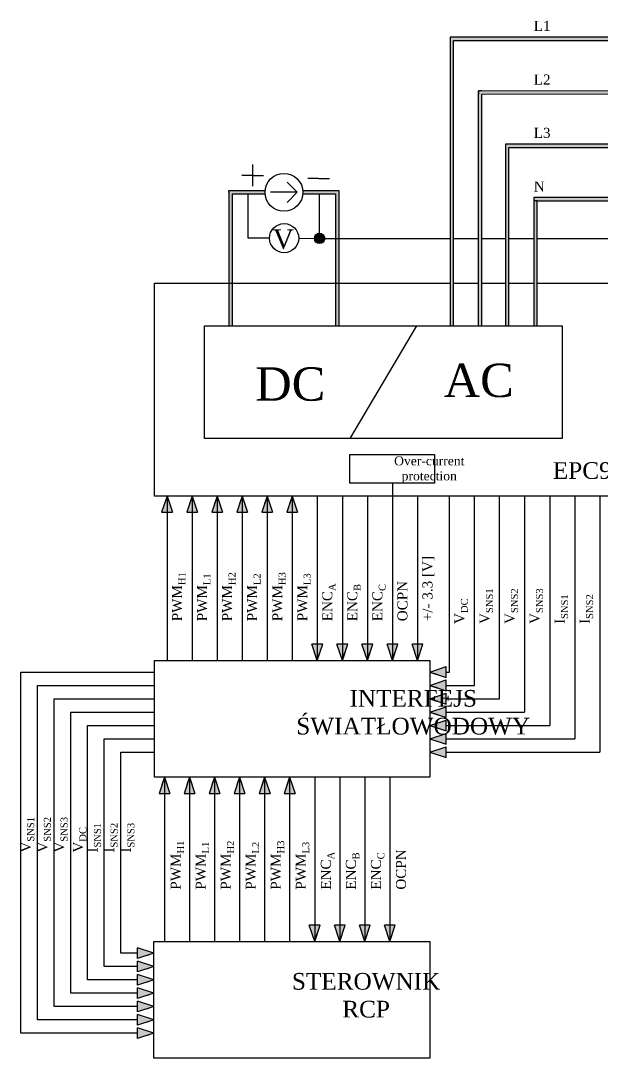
# Model space of a CAD drawing. Header units: millimetres. Extents: x 1609 to 5687, y 467 to 3576.
# Drawn here: x 1609 to 3350, y 467 to 3576 of the extents above; entities that cross this region are included whole.
import ezdxf

# ---------------------------------------------------------------- set-up
doc = ezdxf.new("R2010")
doc.units = ezdxf.units.MM
doc.styles.get("Standard").update_dxf_attribs({"font": 'arial.ttf'})

msp = doc.modelspace()

# ---------------------------------------------------------------- hatches: boundary and pattern name
h = msp.add_hatch(color=256)
h.dxf.hatch_style = 1
h.paths.add_polyline_path([(2905, 3516.3), (3620.5, 3516.3, -0.067014), (3620, 3520.4, -0.097906), (3621.2, 3526.3), (2895, 3526.3), (2895, 3516.3), (2895, 2661.3), (2905, 2661.3)])
h.paths.add_polyline_path([(2990, 3356.3), (3635.5, 3356.6), (3635.5, 3366.6), (2980, 3366.3), (2980, 2661.3), (2990, 2661.3)])
h.paths.add_polyline_path([(3070, 3196.3), (3635.5, 3196.3), (3635.5, 3206.3), (3060, 3206.3), (3060, 2661.3), (3070, 2661.3)], flags=17)
h.paths.add_polyline_path([(3803, 3366.7), (3742.2, 3366.7), (3742.2, 3356.7), (3802.1, 3356.7, -0.060139), (3801.7, 3360.4, -0.1052)])
h.paths.add_polyline_path([(3742.2, 3366.7), (3635.5, 3366.6), (3635.5, 3356.6), (3742.2, 3356.7)])
h.paths.add_polyline_path([(3742.2, 3206.3), (3635.5, 3206.3), (3635.5, 3196.3), (3742.2, 3196.3)])
h.paths.add_polyline_path([(3817.2, 3206.3), (3742.2, 3206.3), (3742.2, 3196.3), (3817.2, 3196.3)])
h.paths.add_polyline_path([(3923.8, 3206.3), (3817.2, 3206.3), (3817.2, 3196.3), (3923.8, 3196.3)])
h.paths.add_polyline_path([(3984.5, 3206.3), (3923.8, 3206.3), (3923.8, 3196.3), (3983.9, 3196.3, -0.067014), (3983.3, 3200.4, -0.097906)])
h.paths.add_polyline_path([(4468.8, 3206.3), (4287.2, 3206.3), (4287.2, 3196.3), (4468.8, 3196.3)])
h.paths.add_polyline_path([(5395.4, 2692.2, 0.006205), (5385.4, 2695.3), (5385.4, 2513.7, -0.011361), (5395.4, 2508)])
h.paths.add_polyline_path([(5310.4, 2710.3, 0.005953), (5300.4, 2711.2), (5300.4, 2541.5, -0.010003), (5310.4, 2539.9)])
h.paths.add_polyline_path([(5230.4, 2711.2, 0.005953), (5220.4, 2710.3), (5220.4, 2539.9, -0.010003), (5230.4, 2541.5)])
edge = h.paths.add_edge_path()
edge.add_arc((4468.8, 3362.1), 43.7, 173.5068, 186.6395)
edge.add_line((4425.4, 3357), (4287.2, 3356.9))
edge.add_line((4287.2, 3356.9), (4287.2, 3366.9))
edge.add_line((4287.2, 3366.9), (4425.4, 3367))
edge = h.paths.add_edge_path()
edge.add_arc((4468.8, 3362.1), 43.7, 353.4238, 366.5565)
edge.add_line((4512.3, 3367.1), (4525.5, 3367.1))
edge.add_line((4525.5, 3367.1), (5310.4, 3367.1))
edge.add_line((5310.4, 3367.1), (5310.4, 2710.3))
edge.add_arc((5265.4, 2290.8), 421.9, 83.8768, 85.2411)
edge.add_line((5300.4, 2711.2), (5300.4, 3357.1))
edge.add_line((5300.4, 3357.1), (4525.5, 3357.1))
edge.add_line((4525.5, 3357.1), (4512.3, 3357.1))
edge = h.paths.add_edge_path()
edge.add_arc((4650.5, 3201.3), 43.7, 173.4337, 186.5663)
edge.add_line((4607.1, 3196.3), (4468.8, 3196.3))
edge.add_line((4468.8, 3196.3), (4468.8, 3206.3))
edge.add_line((4468.8, 3206.3), (4607.1, 3206.3))
edge = h.paths.add_edge_path()
edge.add_arc((4650.5, 3201.3), 43.7, 353.4337, 366.5663)
edge.add_line((4693.9, 3206.3), (5230.4, 3206.3))
edge.add_line((5230.4, 3206.3), (5230.4, 2711.2))
edge.add_arc((5265.4, 2290.8), 421.9, 94.7589, 96.1232)
edge.add_line((5220.4, 2710.3), (5220.4, 3196.3))
edge.add_line((5220.4, 3196.3), (4693.9, 3196.3))
edge = h.paths.add_edge_path()
edge.add_arc((4287.2, 3521.3), 43.7, 353.4337, 366.5663)
edge.add_line((4330.6, 3526.3), (5395.4, 3526.3))
edge.add_line((5395.4, 3526.3), (5395.4, 2692.2))
edge.add_arc((5265.4, 2290.8), 421.9, 72.0523, 73.4744)
edge.add_line((5385.4, 2695.3), (5385.4, 3516.3))
edge.add_line((5385.4, 3516.3), (4330.6, 3516.3))
h = msp.add_hatch(color=256)
h.dxf.hatch_style = 1
h.paths.add_polyline_path([(2242, 3056.8), (2340.3, 3056.8, -0.022087), (2340.1, 3061.8, -0.022087), (2340.3, 3066.8), (2232, 3066.8), (2232, 3061.8), (2232, 3056.8), (2232, 2789.2), (2242, 2789.2)])
h.paths.add_polyline_path([(2242, 2789.2), (2232, 2789.2), (2232, 2661.3), (2242, 2661.3)])
h.paths.add_polyline_path([(2561.5, 2923.8), (2551.5, 2923.8), (2551.5, 2789.2), (2561.5, 2789.2)])
h.paths.add_polyline_path([(2561.5, 3061.8), (2561.5, 3066.8), (2453.2, 3066.8, -0.022087), (2453.4, 3061.8, -0.022087), (2453.2, 3056.8), (2551.5, 3056.8), (2551.5, 2923.8), (2561.5, 2923.8)])
h.paths.add_polyline_path([(2561.5, 2789.2), (2551.5, 2789.2), (2551.5, 2661.3), (2561.5, 2661.3)])
h = msp.add_hatch(color=5)
h.dxf.hatch_style = 1
h.paths.add_polyline_path([(3155, 3036.3), (3145, 3036.3), (3145, 2661.3), (3155, 2661.3)])
h.paths.add_polyline_path([(3742.2, 3046.3), (3145, 3046.3), (3145, 3036.3), (3155, 3036.3), (3742.2, 3036.3)])
h.paths.add_polyline_path([(3923.8, 3046.3), (3742.2, 3046.3), (3742.2, 3036.3), (3923.8, 3036.3)])
h.paths.add_polyline_path([(4105.5, 3046.3), (3923.8, 3046.3), (3923.8, 3036.3), (4105.5, 3036.3)])
h.paths.add_polyline_path([(4650.5, 3046.3), (4468.8, 3046.3), (4468.8, 3036.3), (4650.5, 3036.3)])
h.paths.add_polyline_path([(4468.8, 3046.3), (4287.2, 3046.3), (4287.2, 3036.3), (4468.8, 3036.3)])
h.paths.add_polyline_path([(4287.2, 3046.3), (4105.5, 3046.3), (4105.5, 3036.3), (4287.2, 3036.3)])
h.paths.add_polyline_path([(5145.4, 3046.3), (4650.5, 3046.3), (4650.5, 3036.3), (5135.4, 3036.3), (5135.4, 2692.2, -0.006205), (5145.4, 2695.3)])
h.paths.add_polyline_path([(5145.4, 2695.3, 0.006205), (5135.4, 2692.2), (5135.4, 2508, -0.011361), (5145.4, 2513.7)])
at = {"true_color": 0xa953a0}
h = msp.add_hatch(color=215, dxfattribs=at)
h.dxf.hatch_style = 1
h.paths.add_polyline_path([(2487.9, 2923.8, 1), (2519, 2923.8, 1)])
h = msp.add_hatch(color=4)
h.dxf.hatch_style = 1
h.paths.add_polyline_path([(2046.7, 2151.7), (2030.5, 2103), (2046.7, 2103)])
h.paths.add_polyline_path([(2046.7, 2151.7), (2046.7, 2103), (2062.8, 2103)])
h = msp.add_hatch(color=4)
h.dxf.hatch_style = 1
h.paths.add_polyline_path([(2121.7, 2151.7), (2105.5, 2103), (2121.7, 2103)])
h.paths.add_polyline_path([(2121.7, 2151.7), (2121.7, 2103), (2137.8, 2103)])
h = msp.add_hatch(color=4)
h.dxf.hatch_style = 1
h.paths.add_polyline_path([(2196.7, 2151.7), (2180.5, 2103), (2196.7, 2103)])
h.paths.add_polyline_path([(2196.7, 2151.7), (2196.7, 2103), (2212.8, 2103)])
h = msp.add_hatch(color=4)
h.dxf.hatch_style = 1
h.paths.add_polyline_path([(2271.7, 2151.7), (2255.5, 2103), (2271.7, 2103)])
h.paths.add_polyline_path([(2271.7, 2151.7), (2271.7, 2103), (2287.8, 2103)])
h = msp.add_hatch(color=4)
h.dxf.hatch_style = 1
h.paths.add_polyline_path([(2346.7, 2151.7), (2330.5, 2103), (2346.7, 2103)])
h.paths.add_polyline_path([(2346.7, 2151.7), (2346.7, 2103), (2362.8, 2103)])
h = msp.add_hatch(color=4)
h.dxf.hatch_style = 1
h.paths.add_polyline_path([(2421.7, 2151.7), (2405.5, 2103), (2421.7, 2103)])
h.paths.add_polyline_path([(2421.7, 2151.7), (2421.7, 2103), (2437.8, 2103)])
h = msp.add_hatch(color=4)
h.dxf.hatch_style = 1
h.paths.add_polyline_path([(2496.7, 1659.2), (2512.8, 1707.8), (2496.7, 1707.8)])
h.paths.add_polyline_path([(2496.7, 1659.2), (2496.7, 1707.8), (2480.5, 1707.8)])
h = msp.add_hatch(color=4)
h.dxf.hatch_style = 1
h.paths.add_polyline_path([(2571.7, 1659.2), (2587.8, 1707.8), (2571.7, 1707.8)])
h.paths.add_polyline_path([(2571.7, 1659.2), (2571.7, 1707.8), (2555.5, 1707.8)])
h = msp.add_hatch(color=4)
h.dxf.hatch_style = 1
h.paths.add_polyline_path([(2646.7, 1659.2), (2662.8, 1707.8), (2646.7, 1707.8)])
h.paths.add_polyline_path([(2646.7, 1659.2), (2646.7, 1707.8), (2630.5, 1707.8)])
h = msp.add_hatch(color=4)
h.dxf.hatch_style = 1
h.paths.add_polyline_path([(2721.7, 1659.2), (2737.8, 1707.8), (2721.7, 1707.8)])
h.paths.add_polyline_path([(2721.7, 1659.2), (2721.7, 1707.8), (2705.5, 1707.8)])
h = msp.add_hatch(color=256)
h.dxf.hatch_style = 1
h.paths.add_polyline_path([(2796.7, 1659.2), (2812.8, 1707.8), (2796.7, 1707.8)])
h.paths.add_polyline_path([(2796.7, 1659.2), (2796.7, 1707.8), (2780.5, 1707.8)])
h = msp.add_hatch(color=215, dxfattribs=at)
h.dxf.hatch_style = 1
h.paths.add_polyline_path([(2834.2, 1624.2), (2882.8, 1608), (2882.8, 1624.2)])
h.paths.add_polyline_path([(2834.2, 1624.2), (2882.8, 1624.2), (2882.8, 1640.4)])
h = msp.add_hatch(color=215, dxfattribs=at)
h.dxf.hatch_style = 1
h.paths.add_polyline_path([(2834.2, 1584.2), (2882.8, 1568), (2882.8, 1584.2)])
h.paths.add_polyline_path([(2834.2, 1584.2), (2882.8, 1584.2), (2882.8, 1600.4)])
h = msp.add_hatch(color=215, dxfattribs=at)
h.dxf.hatch_style = 1
h.paths.add_polyline_path([(2834.2, 1544.2), (2882.8, 1528), (2882.8, 1544.2)])
h.paths.add_polyline_path([(2834.2, 1544.2), (2882.8, 1544.2), (2882.8, 1560.4)])
h = msp.add_hatch(color=215, dxfattribs=at)
h.dxf.hatch_style = 1
h.paths.add_polyline_path([(2834.2, 1504.2), (2882.8, 1488), (2882.8, 1504.2)])
h.paths.add_polyline_path([(2834.2, 1504.2), (2882.8, 1504.2), (2882.8, 1520.4)])
h = msp.add_hatch(color=215, dxfattribs=at)
h.dxf.hatch_style = 1
h.paths.add_polyline_path([(2834.2, 1464.2), (2882.8, 1448), (2882.8, 1464.2)])
h.paths.add_polyline_path([(2834.2, 1464.2), (2882.8, 1464.2), (2882.8, 1480.4)])
h = msp.add_hatch(color=215, dxfattribs=at)
h.dxf.hatch_style = 1
h.paths.add_polyline_path([(2834.2, 1424.2), (2882.8, 1408), (2882.8, 1424.2)])
h.paths.add_polyline_path([(2834.2, 1424.2), (2882.8, 1424.2), (2882.8, 1440.4)])
h = msp.add_hatch(color=215, dxfattribs=at)
h.dxf.hatch_style = 1
h.paths.add_polyline_path([(2834.2, 1384.2), (2882.8, 1368), (2882.8, 1384.2)])
h.paths.add_polyline_path([(2834.2, 1384.2), (2882.8, 1384.2), (2882.8, 1400.4)])
at = {"true_color": 0xf8d731}
h = msp.add_hatch(color=40, dxfattribs=at)
h.dxf.hatch_style = 1
h.paths.add_polyline_path([(2038.9, 1309.2), (2022.8, 1260.6), (2038.9, 1260.6)])
h.paths.add_polyline_path([(2038.9, 1309.2), (2038.9, 1260.6), (2055.1, 1260.6)])
h = msp.add_hatch(color=40, dxfattribs=at)
h.dxf.hatch_style = 1
h.paths.add_polyline_path([(2113.9, 1309.2), (2097.8, 1260.6), (2113.9, 1260.6)])
h.paths.add_polyline_path([(2113.9, 1309.2), (2113.9, 1260.6), (2130.1, 1260.6)])
h = msp.add_hatch(color=40, dxfattribs=at)
h.dxf.hatch_style = 1
h.paths.add_polyline_path([(2188.9, 1309.2), (2172.8, 1260.6), (2188.9, 1260.6)])
h.paths.add_polyline_path([(2188.9, 1309.2), (2188.9, 1260.6), (2205.1, 1260.6)])
h = msp.add_hatch(color=40, dxfattribs=at)
h.dxf.hatch_style = 1
h.paths.add_polyline_path([(2263.9, 1309.2), (2247.8, 1260.6), (2263.9, 1260.6)])
h.paths.add_polyline_path([(2263.9, 1309.2), (2263.9, 1260.6), (2280.1, 1260.6)])
h = msp.add_hatch(color=40, dxfattribs=at)
h.dxf.hatch_style = 1
h.paths.add_polyline_path([(2338.9, 1309.2), (2322.8, 1260.6), (2338.9, 1260.6)])
h.paths.add_polyline_path([(2338.9, 1309.2), (2338.9, 1260.6), (2355.1, 1260.6)])
h = msp.add_hatch(color=40, dxfattribs=at)
h.dxf.hatch_style = 1
h.paths.add_polyline_path([(2413.9, 1309.2), (2397.8, 1260.6), (2413.9, 1260.6)])
h.paths.add_polyline_path([(2413.9, 1309.2), (2413.9, 1260.6), (2430.1, 1260.6)])
h = msp.add_hatch(color=40, dxfattribs=at)
h.dxf.hatch_style = 1
h.paths.add_polyline_path([(2488.9, 816.8), (2505.1, 865.4), (2488.9, 865.4)])
h.paths.add_polyline_path([(2488.9, 816.8), (2488.9, 865.4), (2472.8, 865.4)])
h = msp.add_hatch(color=40, dxfattribs=at)
h.dxf.hatch_style = 1
h.paths.add_polyline_path([(2563.9, 816.8), (2580.1, 865.4), (2563.9, 865.4)])
h.paths.add_polyline_path([(2563.9, 816.8), (2563.9, 865.4), (2547.8, 865.4)])
h = msp.add_hatch(color=40, dxfattribs=at)
h.dxf.hatch_style = 1
h.paths.add_polyline_path([(2638.9, 816.8), (2655.1, 865.4), (2638.9, 865.4)])
h.paths.add_polyline_path([(2638.9, 816.8), (2638.9, 865.4), (2622.8, 865.4)])
h = msp.add_hatch(color=40, dxfattribs=at)
h.dxf.hatch_style = 1
h.paths.add_polyline_path([(2713.9, 816.8), (2730.1, 865.4), (2713.9, 865.4)])
h.paths.add_polyline_path([(2713.9, 816.8), (2713.9, 865.4), (2697.8, 865.4)])
at = {"true_color": 0xa953a0}
h = msp.add_hatch(color=215, dxfattribs=at)
h.dxf.hatch_style = 1
h.paths.add_polyline_path([(2007.2, 781.8), (1958.5, 765.6), (1958.5, 781.8)])
h.paths.add_polyline_path([(2007.2, 781.8), (1958.5, 781.8), (1958.5, 797.9)])
h = msp.add_hatch(color=215, dxfattribs=at)
h.dxf.hatch_style = 1
h.paths.add_polyline_path([(2007.2, 741.8), (1958.5, 725.6), (1958.5, 741.8)])
h.paths.add_polyline_path([(2007.2, 741.8), (1958.5, 741.8), (1958.5, 757.9)])
h = msp.add_hatch(color=215, dxfattribs=at)
h.dxf.hatch_style = 1
h.paths.add_polyline_path([(2007.2, 701.8), (1958.5, 685.6), (1958.5, 701.8)])
h.paths.add_polyline_path([(2007.2, 701.8), (1958.5, 701.8), (1958.5, 717.9)])
h = msp.add_hatch(color=215, dxfattribs=at)
h.dxf.hatch_style = 1
h.paths.add_polyline_path([(2007.2, 661.8), (1958.5, 645.6), (1958.5, 661.8)])
h.paths.add_polyline_path([(2007.2, 661.8), (1958.5, 661.8), (1958.5, 677.9)])
h = msp.add_hatch(color=215, dxfattribs=at)
h.dxf.hatch_style = 1
h.paths.add_polyline_path([(2007.2, 621.8), (1958.5, 605.6), (1958.5, 621.8)])
h.paths.add_polyline_path([(2007.2, 621.8), (1958.5, 621.8), (1958.5, 637.9)])
h = msp.add_hatch(color=215, dxfattribs=at)
h.dxf.hatch_style = 1
h.paths.add_polyline_path([(2007.2, 581.8), (1958.5, 565.6), (1958.5, 581.8)])
h.paths.add_polyline_path([(2007.2, 581.8), (1958.5, 581.8), (1958.5, 597.9)])
h = msp.add_hatch(color=215, dxfattribs=at)
h.dxf.hatch_style = 1
h.paths.add_polyline_path([(2007.2, 541.8), (1958.5, 525.6), (1958.5, 541.8)])
h.paths.add_polyline_path([(2007.2, 541.8), (1958.5, 541.8), (1958.5, 557.9)])

# ---------------------------------------------------------------- linework, layer by layer
for p, q in [((2905, 3526.3), (2895, 3526.3)), ((2895, 3526.3), (2895, 2661.3)), ((2895, 3526.3), (2895, 3516.3)), ((4243.7, 3526.3), (2895, 3526.3)), ((2905, 2661.3), (2905, 3516.3)), ((2905, 3516.3), (4243.7, 3516.3)), ((2980, 3366.3), (4425.4, 3367)), ((2980, 2661.3), (2980, 3366.3)), ((2990, 3366.3), (2980, 3366.3)), ((2980, 3366.3), (2980, 3356.3)), ((2990, 3356.3), (4425.4, 3357)), ((2990, 2661.3), (2990, 3356.3)), ((3060, 3206.3), (3060, 2661.3)), ((3060, 3206.3), (3060, 3196.3)), ((4607.1, 3206.3), (3060, 3206.3)), ((3070, 3206.3), (3060, 3206.3)), ((3070, 2661.3), (3070, 3196.3)), ((3070, 3196.3), (4607.1, 3196.3)), ((2302.9, 3144.9), (2302.9, 3079.9)), ((2302.9, 3112.4), (2270.4, 3112.4)), ((2302.9, 3112.4), (2335.4, 3112.4)), ((2436.5, 3061.8), (2406.1, 3092.3)), ((2500.8, 3102.9), (2468.3, 3102.9)), ((2500.8, 3102.9), (2533.3, 3102.9)), ((2232, 3061.8), (2232, 3066.8)), ((2232, 3066.8), (2340.3, 3066.8)), ((2232, 3061.8), (2232, 2661.3)), ((2232, 3061.8), (2232, 3056.8)), ((2242, 3056.8), (2242, 2661.3)), ((2242, 3056.8), (2340.3, 3056.8)), ((2290.1, 2924.8), (2290.1, 3056.8)), ((2436.5, 3061.8), (2357, 3061.8)), ((2436.5, 3061.8), (2406.1, 3031.4)), ((2453.2, 3066.8), (2561.5, 3066.8)), ((2453.2, 3056.8), (2551.5, 3056.8)), ((2503.4, 2923.8), (2503.4, 3056.8)), ((2551.5, 3056.8), (2551.5, 2661.3)), ((2561.5, 3066.8), (2561.5, 3061.8)), ((2561.5, 3061.8), (2561.5, 2661.3)), ((2353.6, 2924.6), (2290.1, 2924.8)), ((2441, 2924), (2503.4, 2923.8)), ((2594.7, 2323.8), (2794.7, 2661.3)), ((2895, 2661.3), (2905, 2661.3)), ((2980, 2661.3), (2990, 2661.3)), ((3060, 2661.3), (3070, 2661.3)), ((2796.7, 2151.7), (2796.7, 1659.2)), ((2796.7, 1659.2), (2780.5, 1707.8)), ((2796.7, 1659.2), (2780.5, 1707.8)), ((2812.8, 1707.8), (2780.5, 1707.8)), ((2796.7, 1659.2), (2812.8, 1707.8)), ((2796.7, 1659.2), (2812.8, 1707.8)), ((2796.7, 1659.2), (2804.4, 1682.6)), ((2796.7, 1659.2), (2804.4, 1682.6)), ((2796.7, 1659.2), (2804.4, 1682.6)), ((2796.7, 1659.2), (2804.4, 1682.6))]:
    msp.add_line(p, q)
at = {"color": 5}
for p, q in [((3145, 3046.3), (3145, 3036.3)), ((5145.4, 3046.3), (3145, 3046.3)), ((3145, 3036.3), (3145, 2661.3)), ((3155, 3036.3), (3145, 3036.3)), ((3155, 2661.3), (3155, 3036.3)), ((3155, 3036.3), (5135.4, 3036.3)), ((3145, 2661.3), (3155, 2661.3))]:
    msp.add_line(p, q, dxfattribs=at)
at = {"color": 215, "true_color": 0xa953a0}
for p, q in [((2503.4, 2923.8), (2895, 2923.8)), ((2905, 2923.8), (2980, 2923.8)), ((2990, 2923.8), (3060, 2923.8)), ((3070, 2923.8), (3145, 2923.8)), ((3155, 2923.8), (3560.5, 2923.8)), ((2892.7, 1624.2), (2892.7, 2151.7)), ((2967.7, 1584.2), (2967.7, 2151.7)), ((3042.7, 1544.2), (3042.7, 2151.7)), ((3117.7, 2151.7), (3117.7, 1504.2)), ((3192.7, 2151.7), (3192.7, 1464.2)), ((3267.7, 2151.7), (3267.7, 1424.2)), ((3342.7, 2151.7), (3342.7, 1384.2)), ((1608.5, 541.8), (1608.5, 1624.2)), ((1608.5, 1624.2), (1764.8, 1624.2)), ((1764.8, 1624.2), (2009.2, 1624.2)), ((2834.2, 1624.2), (2882.8, 1640.4)), ((2834.2, 1624.2), (2882.8, 1640.4)), ((2834.2, 1624.2), (2857.6, 1616.5)), ((2834.2, 1624.2), (2857.6, 1616.5)), ((2834.2, 1624.2), (2882.8, 1608)), ((2834.2, 1624.2), (2857.6, 1616.5)), ((2834.2, 1624.2), (2857.6, 1616.5)), ((2834.2, 1624.2), (2882.8, 1608)), ((2882.8, 1608), (2882.8, 1640.4)), ((2882.8, 1624.2), (2892.7, 1624.2)), ((2834.2, 1584.2), (2882.8, 1600.4)), ((2834.2, 1584.2), (2882.8, 1600.4)), ((2882.8, 1568), (2882.8, 1600.4)), ((1658.5, 581.8), (1658.5, 1584.2)), ((1658.5, 1584.2), (1764.8, 1584.2)), ((1764.8, 1584.2), (2009.2, 1584.2)), ((2834.2, 1584.2), (2857.6, 1576.5)), ((2834.2, 1584.2), (2857.6, 1576.5)), ((2834.2, 1584.2), (2882.8, 1568)), ((2834.2, 1584.2), (2857.6, 1576.5)), ((2834.2, 1584.2), (2857.6, 1576.5)), ((2834.2, 1584.2), (2882.8, 1568)), ((2834.2, 1544.2), (2882.8, 1560.4)), ((2834.2, 1544.2), (2882.8, 1560.4)), ((2882.8, 1584.2), (2967.7, 1584.2)), ((2882.8, 1528), (2882.8, 1560.4)), ((1708.5, 621.8), (1708.5, 1544.2)), ((1708.5, 1544.2), (1764.8, 1544.2)), ((1764.8, 1544.2), (2009.2, 1544.2)), ((2834.2, 1544.2), (2857.6, 1536.5)), ((2834.2, 1544.2), (2857.6, 1536.5)), ((2834.2, 1544.2), (2882.8, 1528)), ((2834.2, 1544.2), (2857.6, 1536.5)), ((2834.2, 1544.2), (2857.6, 1536.5)), ((2834.2, 1544.2), (2882.8, 1528)), ((2882.8, 1544.2), (3042.7, 1544.2)), ((1758.5, 661.8), (1758.5, 1504.2)), ((1758.5, 1504.2), (1764.8, 1504.2)), ((1764.8, 1504.2), (2009.2, 1504.2)), ((2834.2, 1504.2), (2882.8, 1520.4)), ((2834.2, 1504.2), (2882.8, 1520.4)), ((2834.2, 1504.2), (2857.6, 1496.5)), ((2834.2, 1504.2), (2857.6, 1496.5)), ((2834.2, 1504.2), (2882.8, 1488)), ((2834.2, 1504.2), (2857.6, 1496.5)), ((2834.2, 1504.2), (2857.6, 1496.5)), ((2834.2, 1504.2), (2882.8, 1488)), ((2882.8, 1488), (2882.8, 1520.4)), ((2882.8, 1504.2), (3117.7, 1504.2)), ((1808.5, 1464.2), (2009.2, 1464.2)), ((1808.5, 701.8), (1808.5, 1464.2)), ((2834.2, 1464.2), (2882.8, 1480.4)), ((2834.2, 1464.2), (2882.8, 1480.4)), ((2834.2, 1464.2), (2857.6, 1456.5)), ((2834.2, 1464.2), (2857.6, 1456.5)), ((2834.2, 1464.2), (2882.8, 1448)), ((2834.2, 1464.2), (2857.6, 1456.5)), ((2834.2, 1464.2), (2857.6, 1456.5)), ((2834.2, 1464.2), (2882.8, 1448)), ((2882.8, 1448), (2882.8, 1480.4)), ((2882.8, 1464.2), (3192.7, 1464.2)), ((2834.2, 1424.2), (2882.8, 1440.4)), ((2834.2, 1424.2), (2882.8, 1440.4)), ((2882.8, 1408), (2882.8, 1440.4)), ((1858.5, 1424.2), (2009.2, 1424.2)), ((1858.5, 741.8), (1858.5, 1424.2)), ((2834.2, 1424.2), (2857.6, 1416.5)), ((2834.2, 1424.2), (2857.6, 1416.5)), ((2834.2, 1424.2), (2882.8, 1408)), ((2834.2, 1424.2), (2857.6, 1416.5)), ((2834.2, 1424.2), (2857.6, 1416.5)), ((2834.2, 1424.2), (2882.8, 1408)), ((2834.2, 1384.2), (2882.8, 1400.4)), ((2834.2, 1384.2), (2882.8, 1400.4)), ((2882.8, 1424.2), (3267.7, 1424.2)), ((2882.8, 1368), (2882.8, 1400.4)), ((1908.5, 1384.2), (2009.2, 1384.2)), ((1908.5, 781.8), (1908.5, 1384.2)), ((2834.2, 1384.2), (2857.6, 1376.5)), ((2834.2, 1384.2), (2857.6, 1376.5)), ((2834.2, 1384.2), (2882.8, 1368)), ((2834.2, 1384.2), (2857.6, 1376.5)), ((2834.2, 1384.2), (2857.6, 1376.5)), ((2834.2, 1384.2), (2882.8, 1368)), ((2882.8, 1384.2), (3342.7, 1384.2)), ((1958.5, 781.8), (1908.5, 781.8)), ((2007.2, 781.8), (1958.5, 797.9)), ((2007.2, 781.8), (1958.5, 797.9)), ((1958.5, 765.6), (1958.5, 797.9)), ((2007.2, 781.8), (1958.5, 765.6)), ((2007.2, 781.8), (1958.5, 765.6)), ((2007.2, 781.8), (1983.7, 774)), ((2007.2, 781.8), (1983.7, 774)), ((2007.2, 781.8), (1983.7, 774)), ((2007.2, 781.8), (1983.7, 774)), ((2007.2, 741.8), (1958.5, 757.9)), ((2007.2, 741.8), (1958.5, 757.9)), ((1958.5, 725.6), (1958.5, 757.9)), ((1958.5, 741.8), (1858.5, 741.8)), ((2007.2, 741.8), (1958.5, 725.6)), ((2007.2, 741.8), (1958.5, 725.6)), ((2007.2, 701.8), (1958.5, 717.9)), ((2007.2, 701.8), (1958.5, 717.9)), ((1958.5, 685.6), (1958.5, 717.9)), ((2007.2, 741.8), (1983.7, 734)), ((2007.2, 741.8), (1983.7, 734)), ((2007.2, 741.8), (1983.7, 734)), ((2007.2, 741.8), (1983.7, 734)), ((1958.5, 701.8), (1808.5, 701.8)), ((2007.2, 701.8), (1958.5, 685.6)), ((2007.2, 701.8), (1958.5, 685.6)), ((2007.2, 701.8), (1983.7, 694)), ((2007.2, 701.8), (1983.7, 694)), ((2007.2, 701.8), (1983.7, 694)), ((2007.2, 701.8), (1983.7, 694)), ((1958.5, 661.8), (1758.5, 661.8)), ((2007.2, 661.8), (1958.5, 677.9)), ((2007.2, 661.8), (1958.5, 677.9)), ((1958.5, 645.6), (1958.5, 677.9)), ((2007.2, 661.8), (1958.5, 645.6)), ((2007.2, 661.8), (1958.5, 645.6)), ((2007.2, 661.8), (1983.7, 654)), ((2007.2, 661.8), (1983.7, 654)), ((2007.2, 661.8), (1983.7, 654)), ((2007.2, 661.8), (1983.7, 654)), ((2007.2, 621.8), (1958.5, 637.9)), ((2007.2, 621.8), (1958.5, 637.9)), ((1958.5, 605.6), (1958.5, 637.9)), ((1958.5, 621.8), (1708.5, 621.8)), ((2007.2, 621.8), (1958.5, 605.6)), ((2007.2, 621.8), (1958.5, 605.6)), ((2007.2, 581.8), (1958.5, 597.9)), ((2007.2, 581.8), (1958.5, 597.9)), ((1958.5, 565.6), (1958.5, 597.9)), ((2007.2, 621.8), (1983.7, 614)), ((2007.2, 621.8), (1983.7, 614)), ((2007.2, 621.8), (1983.7, 614)), ((2007.2, 621.8), (1983.7, 614)), ((1958.5, 581.8), (1658.5, 581.8)), ((2007.2, 581.8), (1958.5, 565.6)), ((2007.2, 581.8), (1958.5, 565.6)), ((2007.2, 581.8), (1983.7, 574)), ((2007.2, 581.8), (1983.7, 574)), ((2007.2, 581.8), (1983.7, 574)), ((2007.2, 581.8), (1983.7, 574)), ((1958.5, 541.8), (1608.5, 541.8)), ((2007.2, 541.8), (1958.5, 557.9)), ((2007.2, 541.8), (1958.5, 557.9)), ((1958.5, 525.6), (1958.5, 557.9)), ((2007.2, 541.8), (1958.5, 525.6)), ((2007.2, 541.8), (1958.5, 525.6)), ((2007.2, 541.8), (1983.7, 534)), ((2007.2, 541.8), (1983.7, 534)), ((2007.2, 541.8), (1983.7, 534)), ((2007.2, 541.8), (1983.7, 534))]:
    msp.add_line(p, q, dxfattribs=at)
at = {"color": 4}
for p, q in [((2721.7, 2189.9), (2721.7, 1659.2)), ((2046.7, 2151.7), (2030.5, 2103)), ((2046.7, 2151.7), (2030.5, 2103)), ((2046.7, 2151.7), (2038.9, 2128.2)), ((2046.7, 2151.7), (2038.9, 2128.2)), ((2046.7, 2151.7), (2038.9, 2128.2)), ((2046.7, 2151.7), (2038.9, 2128.2)), ((2046.7, 2151.7), (2046.7, 1659.2)), ((2046.7, 2151.7), (2062.8, 2103)), ((2046.7, 2151.7), (2062.8, 2103)), ((2121.7, 2151.7), (2105.5, 2103)), ((2121.7, 2151.7), (2105.5, 2103)), ((2121.7, 2151.7), (2113.9, 2128.2)), ((2121.7, 2151.7), (2113.9, 2128.2)), ((2121.7, 2151.7), (2113.9, 2128.2)), ((2121.7, 2151.7), (2113.9, 2128.2)), ((2121.7, 2151.7), (2121.7, 1659.2)), ((2121.7, 2151.7), (2137.8, 2103)), ((2121.7, 2151.7), (2137.8, 2103)), ((2196.7, 2151.7), (2180.5, 2103)), ((2196.7, 2151.7), (2180.5, 2103)), ((2196.7, 2151.7), (2188.9, 2128.2)), ((2196.7, 2151.7), (2188.9, 2128.2)), ((2196.7, 2151.7), (2188.9, 2128.2)), ((2196.7, 2151.7), (2188.9, 2128.2)), ((2196.7, 2151.7), (2196.7, 1659.2)), ((2196.7, 2151.7), (2212.8, 2103)), ((2196.7, 2151.7), (2212.8, 2103)), ((2271.7, 2151.7), (2255.5, 2103)), ((2271.7, 2151.7), (2255.5, 2103)), ((2271.7, 2151.7), (2263.9, 2128.2)), ((2271.7, 2151.7), (2263.9, 2128.2)), ((2271.7, 2151.7), (2263.9, 2128.2)), ((2271.7, 2151.7), (2263.9, 2128.2)), ((2271.7, 2151.7), (2271.7, 1659.2)), ((2271.7, 2151.7), (2287.8, 2103)), ((2271.7, 2151.7), (2287.8, 2103)), ((2346.7, 2151.7), (2330.5, 2103)), ((2346.7, 2151.7), (2330.5, 2103)), ((2346.7, 2151.7), (2338.9, 2128.2)), ((2346.7, 2151.7), (2338.9, 2128.2)), ((2346.7, 2151.7), (2338.9, 2128.2)), ((2346.7, 2151.7), (2338.9, 2128.2)), ((2346.7, 2151.7), (2346.7, 1659.2)), ((2346.7, 2151.7), (2362.8, 2103)), ((2346.7, 2151.7), (2362.8, 2103)), ((2421.7, 2151.7), (2405.5, 2103)), ((2421.7, 2151.7), (2405.5, 2103)), ((2421.7, 2151.7), (2413.9, 2128.2)), ((2421.7, 2151.7), (2413.9, 2128.2)), ((2421.7, 2151.7), (2413.9, 2128.2)), ((2421.7, 2151.7), (2413.9, 2128.2)), ((2421.7, 2151.7), (2421.7, 1659.2)), ((2421.7, 2151.7), (2437.8, 2103)), ((2421.7, 2151.7), (2437.8, 2103)), ((2496.7, 2151.7), (2496.7, 1659.2)), ((2571.7, 2151.7), (2571.7, 1659.2)), ((2646.7, 2151.7), (2646.7, 1659.2)), ((2030.5, 2103), (2062.8, 2103)), ((2105.5, 2103), (2137.8, 2103)), ((2180.5, 2103), (2212.8, 2103)), ((2255.5, 2103), (2287.8, 2103)), ((2330.5, 2103), (2362.8, 2103)), ((2405.5, 2103), (2437.8, 2103)), ((2496.7, 1659.2), (2480.5, 1707.8)), ((2496.7, 1659.2), (2480.5, 1707.8)), ((2512.8, 1707.8), (2480.5, 1707.8)), ((2496.7, 1659.2), (2512.8, 1707.8)), ((2496.7, 1659.2), (2512.8, 1707.8)), ((2496.7, 1659.2), (2504.4, 1682.6)), ((2496.7, 1659.2), (2504.4, 1682.6)), ((2496.7, 1659.2), (2504.4, 1682.6)), ((2496.7, 1659.2), (2504.4, 1682.6)), ((2571.7, 1659.2), (2555.5, 1707.8)), ((2571.7, 1659.2), (2555.5, 1707.8)), ((2587.8, 1707.8), (2555.5, 1707.8)), ((2571.7, 1659.2), (2587.8, 1707.8)), ((2571.7, 1659.2), (2587.8, 1707.8)), ((2571.7, 1659.2), (2579.4, 1682.6)), ((2571.7, 1659.2), (2579.4, 1682.6)), ((2571.7, 1659.2), (2579.4, 1682.6)), ((2571.7, 1659.2), (2579.4, 1682.6)), ((2646.7, 1659.2), (2630.5, 1707.8)), ((2646.7, 1659.2), (2630.5, 1707.8)), ((2662.8, 1707.8), (2630.5, 1707.8)), ((2646.7, 1659.2), (2662.8, 1707.8)), ((2646.7, 1659.2), (2662.8, 1707.8)), ((2646.7, 1659.2), (2654.4, 1682.6)), ((2646.7, 1659.2), (2654.4, 1682.6)), ((2646.7, 1659.2), (2654.4, 1682.6)), ((2646.7, 1659.2), (2654.4, 1682.6)), ((2721.7, 1659.2), (2705.5, 1707.8)), ((2721.7, 1659.2), (2705.5, 1707.8)), ((2737.8, 1707.8), (2705.5, 1707.8)), ((2721.7, 1659.2), (2737.8, 1707.8)), ((2721.7, 1659.2), (2737.8, 1707.8)), ((2721.7, 1659.2), (2729.4, 1682.6)), ((2721.7, 1659.2), (2729.4, 1682.6)), ((2721.7, 1659.2), (2729.4, 1682.6)), ((2721.7, 1659.2), (2729.4, 1682.6))]:
    msp.add_line(p, q, dxfattribs=at)
at = {"color": 40, "true_color": 0xf8d731}
for p, q in [((2038.9, 1309.2), (2022.8, 1260.6)), ((2038.9, 1309.2), (2022.8, 1260.6)), ((2038.9, 1309.2), (2031.2, 1285.8)), ((2038.9, 1309.2), (2031.2, 1285.8)), ((2038.9, 1309.2), (2031.2, 1285.8)), ((2038.9, 1309.2), (2031.2, 1285.8)), ((2038.9, 1309.2), (2055.1, 1260.6)), ((2038.9, 1309.2), (2055.1, 1260.6)), ((2038.9, 1309.2), (2038.9, 816.8)), ((2113.9, 1309.2), (2097.8, 1260.6)), ((2113.9, 1309.2), (2097.8, 1260.6)), ((2113.9, 1309.2), (2106.2, 1285.8)), ((2113.9, 1309.2), (2106.2, 1285.8)), ((2113.9, 1309.2), (2106.2, 1285.8)), ((2113.9, 1309.2), (2106.2, 1285.8)), ((2109.2, 1309.2), (2109.2, 1309.2)), ((2113.9, 1309.2), (2130.1, 1260.6)), ((2113.9, 1309.2), (2130.1, 1260.6)), ((2113.9, 1309.2), (2113.9, 816.8)), ((2188.9, 1309.2), (2172.8, 1260.6)), ((2188.9, 1309.2), (2172.8, 1260.6)), ((2188.9, 1309.2), (2181.2, 1285.8)), ((2188.9, 1309.2), (2181.2, 1285.8)), ((2188.9, 1309.2), (2181.2, 1285.8)), ((2188.9, 1309.2), (2181.2, 1285.8)), ((2188.9, 1309.2), (2205.1, 1260.6)), ((2188.9, 1309.2), (2205.1, 1260.6)), ((2188.9, 1309.2), (2188.9, 816.8)), ((2263.9, 1309.2), (2247.8, 1260.6)), ((2263.9, 1309.2), (2247.8, 1260.6)), ((2263.9, 1309.2), (2256.2, 1285.8)), ((2263.9, 1309.2), (2256.2, 1285.8)), ((2263.9, 1309.2), (2256.2, 1285.8)), ((2263.9, 1309.2), (2256.2, 1285.8)), ((2263.9, 1309.2), (2280.1, 1260.6)), ((2263.9, 1309.2), (2280.1, 1260.6)), ((2263.9, 1309.2), (2263.9, 816.8)), ((2338.9, 1309.2), (2322.8, 1260.6)), ((2338.9, 1309.2), (2322.8, 1260.6)), ((2338.9, 1309.2), (2331.2, 1285.8)), ((2338.9, 1309.2), (2331.2, 1285.8)), ((2338.9, 1309.2), (2331.2, 1285.8)), ((2338.9, 1309.2), (2331.2, 1285.8)), ((2338.9, 1309.2), (2355.1, 1260.6)), ((2338.9, 1309.2), (2355.1, 1260.6)), ((2338.9, 1309.2), (2338.9, 816.8)), ((2384.2, 1309.2), (2384.2, 1309.2)), ((2413.9, 1309.2), (2397.8, 1260.6)), ((2413.9, 1309.2), (2397.8, 1260.6)), ((2413.9, 1309.2), (2406.2, 1285.8)), ((2413.9, 1309.2), (2406.2, 1285.8)), ((2413.9, 1309.2), (2406.2, 1285.8)), ((2413.9, 1309.2), (2406.2, 1285.8)), ((2413.9, 1309.2), (2430.1, 1260.6)), ((2413.9, 1309.2), (2430.1, 1260.6)), ((2413.9, 1309.2), (2413.9, 816.8)), ((2488.9, 1309.2), (2488.9, 816.8)), ((2563.9, 1309.2), (2563.9, 816.8)), ((2638.9, 1309.2), (2638.9, 816.8)), ((2659.2, 1309.2), (2659.2, 1309.2)), ((2713.9, 1309.2), (2713.9, 816.8)), ((2022.8, 1260.6), (2055.1, 1260.6)), ((2097.8, 1260.6), (2130.1, 1260.6)), ((2172.8, 1260.6), (2205.1, 1260.6)), ((2247.8, 1260.6), (2280.1, 1260.6)), ((2322.8, 1260.6), (2355.1, 1260.6)), ((2397.8, 1260.6), (2430.1, 1260.6)), ((2488.9, 816.8), (2472.8, 865.4)), ((2488.9, 816.8), (2472.8, 865.4)), ((2505.1, 865.4), (2472.8, 865.4)), ((2488.9, 816.8), (2505.1, 865.4)), ((2488.9, 816.8), (2505.1, 865.4)), ((2488.9, 816.8), (2496.7, 840.2)), ((2488.9, 816.8), (2496.7, 840.2)), ((2488.9, 816.8), (2496.7, 840.2)), ((2488.9, 816.8), (2496.7, 840.2)), ((2563.9, 816.8), (2547.8, 865.4)), ((2563.9, 816.8), (2547.8, 865.4)), ((2580.1, 865.4), (2547.8, 865.4)), ((2563.9, 816.8), (2580.1, 865.4)), ((2563.9, 816.8), (2580.1, 865.4)), ((2563.9, 816.8), (2571.7, 840.2)), ((2563.9, 816.8), (2571.7, 840.2)), ((2563.9, 816.8), (2571.7, 840.2)), ((2563.9, 816.8), (2571.7, 840.2)), ((2638.9, 816.8), (2622.8, 865.4)), ((2638.9, 816.8), (2622.8, 865.4)), ((2655.1, 865.4), (2622.8, 865.4)), ((2638.9, 816.8), (2655.1, 865.4)), ((2638.9, 816.8), (2655.1, 865.4)), ((2638.9, 816.8), (2646.7, 840.2)), ((2638.9, 816.8), (2646.7, 840.2)), ((2638.9, 816.8), (2646.7, 840.2)), ((2638.9, 816.8), (2646.7, 840.2)), ((2713.9, 816.8), (2697.8, 865.4)), ((2713.9, 816.8), (2697.8, 865.4)), ((2730.1, 865.4), (2697.8, 865.4)), ((2713.9, 816.8), (2730.1, 865.4)), ((2713.9, 816.8), (2730.1, 865.4)), ((2713.9, 816.8), (2721.7, 840.2)), ((2713.9, 816.8), (2721.7, 840.2)), ((2713.9, 816.8), (2721.7, 840.2)), ((2713.9, 816.8), (2721.7, 840.2))]:
    msp.add_line(p, q, dxfattribs=at)
for points in [[(3155, 2789.2), (3380.2, 2789.2), (3380.2, 2151.7), (2009.2, 2151.7), (2009.2, 2789.2), (2895, 2789.2)], [(2905, 2789.2), (2980, 2789.2)], [(2990, 2789.2), (3060, 2789.2)], [(3070, 2789.2), (3145, 2789.2)]]:
    msp.add_lwpolyline(points)
for points in [[(2159.2, 2661.3), (3230.2, 2661.3), (3230.2, 2323.8), (2159.2, 2323.8)], [(2594.6, 2275.7), (2847.9, 2275.7), (2847.9, 2189.9), (2594.6, 2189.9)], [(2009.2, 1659.2), (2834.2, 1659.2), (2834.2, 1309.2), (2009.2, 1309.2)], [(2007.2, 816.8), (2834.2, 816.8), (2834.2, 466.8), (2007.2, 466.8)]]:
    msp.add_lwpolyline(points, close=True)
for centre, radius in [((2396.8, 3061.8), 56.7), ((2397.3, 2924.6), 43.7)]:
    msp.add_circle(centre, radius)
at = {"color": 215, "true_color": 0xa953a0}
msp.add_circle((2503.4, 2923.8), 15.5, dxfattribs=at)

# ---------------------------------------------------------------- texts
for s, insert, char_height, attachment_point in [('{\\fTimes New Roman|b0|i0|c238|p18;L1}', (3145, 3575.7), 30, 1), ('{\\fTimes New Roman|b0|i0|c238|p18;L2}', (3145, 3414.8), 30, 1), ('{\\fTimes New Roman|b0|i0|c238|p18;L3}', (3145, 3255.1), 30, 1), ('{\\fTimes New Roman|b0|i0|c238|p18;V}', (2426.6, 2950.5), 57.86, 3), ('{\\fTimes New Roman|b0|i0|c238|p18;DC}', (2311, 2537.4), 100, 1), ('{\\fTimes New Roman|b0|i0|c238|p18;AC}', (2875.4, 2548.4), 100, 1), ('\\A1;\\pxqc;{\\fTimes New Roman|b0|i0|c238|p18;Over-current ^Jprotection}', (2721.7, 2270.6), 27, 1), ('\\pxqc;{\\fTimes New Roman|b0|i0|c238|p18;EPC9167}', (3202.2, 2253.1), 50, 1), ('\\pxqc;{\\fTimes New Roman|b0|i0|c238|p18;INTERFEJS ^JŚWIATŁOWODOWY}', (2433.8, 1570.4), 50, 1), ('\\pxqc;{\\fTimes New Roman|b0|i0|c238|p18;STEROWNIK^JRCP}', (2420.6, 722.3), 50, 1)]:
    msp.add_mtext(s, dxfattribs=dict(insert=insert, char_height=char_height, attachment_point=attachment_point))
at = {"color": 5, "insert": (3145, 3094.1), "char_height": 30, "attachment_point": 1}
msp.add_mtext('{\\fTimes New Roman|b0|i0|c238|p18;N}', dxfattribs=at)
at = {"char_height": 30, "attachment_point": 1, "rotation": 90}
for s, insert in [('\\A1;{\\fTimes New Roman|b0|i0|c238|p18;+/- 3.3 [V]}', (2811.6, 1776.4)), ('\\A1;{\\fTimes New Roman|b0|i0|c238|p18;\\C4;PWM\\H0.7x;\\S^ H1;}', (2061.6, 1776.4)), ('\\A1;{\\fTimes New Roman|b0|i0|c238|p18;\\C4;PWM\\H0.7x;\\S^ L1;}', (2136.6, 1776.4)), ('\\A1;{\\fTimes New Roman|b0|i0|c238|p18;\\C4;PWM\\H0.7x;\\S^ H2;}', (2211.6, 1776.4)), ('\\A1;{\\fTimes New Roman|b0|i0|c238|p18;\\C4;PWM\\H0.7x;\\S^ L2;}', (2286.6, 1776.4)), ('\\A1;{\\fTimes New Roman|b0|i0|c238|p18;\\C4;PWM\\H0.7x;\\S^ H3;}', (2361.6, 1776.4)), ('\\A1;{\\fTimes New Roman|b0|i0|c238|p18;\\C4;PWM\\H0.7x;\\S^ L3;}', (2436.6, 1776.4)), ('\\A1;{\\fTimes New Roman|b0|i0|c238|p18;\\C4;ENC\\H0.7x;\\S^ A;}', (2511.6, 1776.4)), ('\\A1;{\\fTimes New Roman|b0|i0|c238|p18;\\C4;ENC\\H0.7x;\\S^ B;}', (2586.6, 1776.4)), ('\\A1;{\\fTimes New Roman|b0|i0|c238|p18;\\C4;ENC\\H0.7x;\\S^ C;}', (2661.6, 1776.4)), ('\\A1;{\\fTimes New Roman|b0|i0|c238|p18;\\C4;OCPN}', (2736.6, 1776.4)), ('\\A1;{\\fTimes New Roman|b0|i0|c238|p18;\\C215;\\c10507177;V\\H0.7x;\\S^ SNS1;}', (2982.6, 1768.2)), ('\\A1;{\\fTimes New Roman|b0|i0|c238|p18;\\C215;\\c10507177;V\\H0.7x;\\S^ SNS2;}', (3057.6, 1768.2)), ('\\A1;{\\fTimes New Roman|b0|i0|c238|p18;\\C215;\\c10507177;V\\H0.7x;\\S^ SNS3;}', (3132.6, 1768.2)), ('\\A1;{\\fTimes New Roman|b0|i0|c238|p18;\\C215;\\c10507177;V\\H0.7x;\\S^ DC;}', (2907.6, 1768.2)), ('\\A1;{\\fTimes New Roman|b0|i0|c238|p18;\\C215;\\c10507177;I\\H0.7x;\\S^ SNS1;}', (3207.6, 1768.2)), ('\\A1;{\\fTimes New Roman|b0|i0|c238|p18;\\C215;\\c10507177;I\\H0.7x;\\S^ SNS2;}', (3282.6, 1768.2)), ('\\A1;{\\fTimes New Roman|b0|i0|c238|p18;\\C215;\\c10507177;V\\H0.7x;\\S^ SNS1;}', (1608.5, 1083)), ('\\A1;{\\fTimes New Roman|b0|i0|c238|p18;\\C215;\\c10507177;V\\H0.7x;\\S^ SNS2;}', (1658.5, 1083)), ('\\A1;{\\fTimes New Roman|b0|i0|c238|p18;\\C215;\\c10507177;V\\H0.7x;\\S^ SNS3;}', (1708.5, 1083)), ('\\A1;{\\fTimes New Roman|b0|i0|c238|p18;\\C215;\\c10507177;V\\H0.7x;\\S^ DC;}', (1764.8, 1083)), ('\\A1;{\\fTimes New Roman|b0|i0|c238|p18;\\C215;\\c10507177;I\\H0.7x;\\S^ SNS1;}', (1808.5, 1083)), ('\\A1;{\\fTimes New Roman|b0|i0|c238|p18;\\C215;\\c10507177;I\\H0.7x;\\S^ SNS2;}', (1858.5, 1083)), ('\\A1;{\\fTimes New Roman|b0|i0|c238|p18;\\C215;\\c10507177;I\\H0.7x;\\S^ SNS3;}', (1908.5, 1083))]:
    msp.add_mtext(s, dxfattribs=dict(at, insert=insert))
at = {"color": 40, "true_color": 0xf8d731, "char_height": 30, "attachment_point": 1, "rotation": 90}
for s, insert in [('\\A1;{\\fTimes New Roman|b0|i0|c238|p18;\\C40;\\c3266552;PWM\\H0.7x;\\S^ H1;}', (2057.3, 972)), ('\\A1;{\\fTimes New Roman|b0|i0|c238|p18;\\C40;\\c3266552;PWM\\H0.7x;\\S^ L1;}', (2132.3, 972)), ('\\A1;{\\fTimes New Roman|b0|i0|c238|p18;\\C40;\\c3266552;PWM\\H0.7x;\\S^ H2;}', (2207.3, 972)), ('\\A1;{\\fTimes New Roman|b0|i0|c238|p18;\\C40;\\c3266552;PWM\\H0.7x;\\S^ L2;}', (2282.3, 972)), ('\\A1;{\\fTimes New Roman|b0|i0|c238|p18;\\C40;\\c3266552;PWM\\H0.7x;\\S^ H3;}', (2357.3, 972)), ('\\A1;{\\fTimes New Roman|b0|i0|c238|p18;PWM\\H0.7x;\\S^ L3;}', (2432.3, 972)), ('\\A1;{\\fTimes New Roman|b0|i0|c238|p18;OCPN}', (2732.3, 972)), ('\\A1;{\\fTimes New Roman|b0|i0|c238|p18;ENC\\H0.7x;\\S^ A;}', (2507.3, 972)), ('\\A1;{\\fTimes New Roman|b0|i0|c238|p18;ENC\\H0.7x;\\S^ B;}', (2582.3, 972)), ('\\A1;{\\fTimes New Roman|b0|i0|c238|p18;ENC\\H0.7x;\\S^ C;}', (2657.3, 972))]:
    msp.add_mtext(s, dxfattribs=dict(at, insert=insert))

doc.saveas('drawing.dxf')
